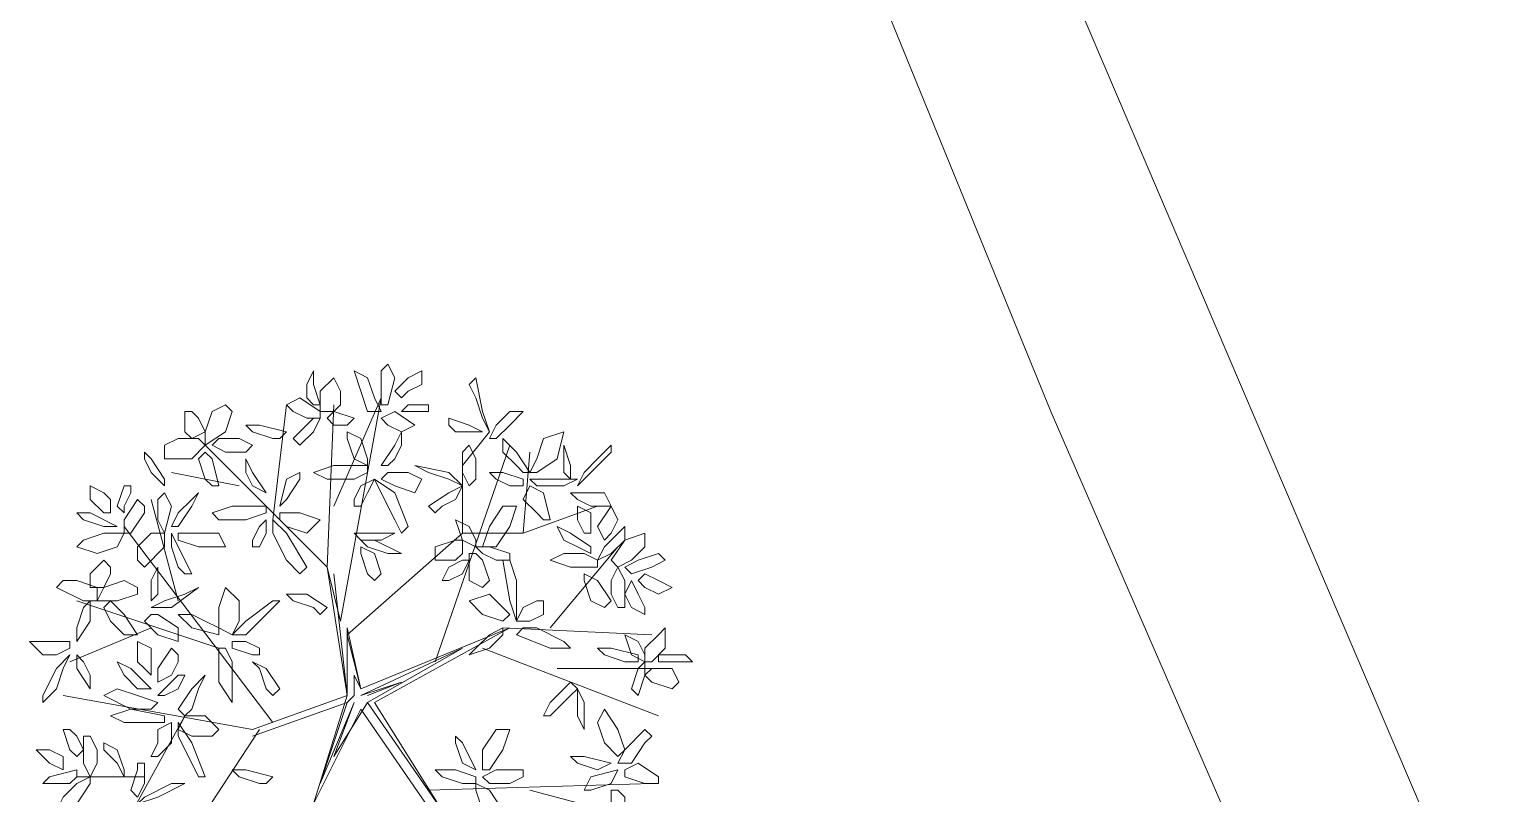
# Model space of a CAD drawing. Header units: millimetres. Extents: x 2364 to 2508, y 1551 to 1771.
# Drawn here: x 2413.43 to 2419.56, y 1624.56 to 1627.75 of the extents above; entities that cross this region are included whole.
import ezdxf

# ---------------------------------------------------------------- set-up
doc = ezdxf.new("R2010")
doc.units = ezdxf.units.MM
doc.layers.add('PDF_0', color=7, linetype='Continuous')
doc.layers.add('PDF_CVL_CUADCON_TIT', color=7, linetype='Continuous')

msp = doc.modelspace()

# ---------------------------------------------------------------- linework, layer by layer
at = {"layer": 'PDF_0', "lineweight": 9}
for points in [[(2414.8995, 1626.236), (2414.8995, 1626.3208), (2414.9277, 1626.349), (2414.956, 1626.2925), (2414.9277, 1626.1796), (2414.8995, 1626.1796)], [(2414.6171, 1626.1796), (2414.6453, 1626.1796), (2414.6171, 1626.2643), (2414.6171, 1626.3208), (2414.5888, 1626.2643), (2414.5888, 1626.2078)], [(2414.7018, 1626.1513), (2414.6453, 1626.1513), (2414.6453, 1626.236), (2414.7018, 1626.2925), (2414.73, 1626.236), (2414.73, 1626.1796)], [(2414.8995, 1626.1513), (2414.843, 1626.1513), (2414.8148, 1626.236), (2414.7865, 1626.3208), (2414.843, 1626.2925), (2414.8712, 1626.2078)], [(2414.9842, 1626.2078), (2414.956, 1626.236), (2415.0124, 1626.2925), (2415.0689, 1626.3208), (2415.0689, 1626.2643), (2415.0124, 1626.236)], [(2415.2948, 1626.2078), (2415.3231, 1626.1231), (2415.3513, 1626.0666), (2415.3231, 1626.1513), (2415.2948, 1626.2925), (2415.2666, 1626.2643)], [(2414.5888, 1626.1231), (2414.5324, 1626.1513), (2414.5041, 1626.1796), (2414.5606, 1626.2078), (2414.6453, 1626.1513), (2414.6453, 1626.1231)], [(2414.137, 1626.1231), (2414.1652, 1626.0666), (2414.1088, 1626.0384), (2414.0805, 1626.0666), (2414.0805, 1626.1513), (2414.1088, 1626.1513)], [(2414.25, 1626.1796), (2414.2782, 1626.1513), (2414.25, 1626.0666), (2414.1652, 1626.0101), (2414.1652, 1626.0666), (2414.1935, 1626.1513)], [(2414.7583, 1626.0948), (2414.7865, 1626.1231), (2414.7018, 1626.1513), (2414.6736, 1626.1231), (2414.7018, 1626.0948)], [(2414.9842, 1626.0666), (2415.0407, 1626.0948), (2414.956, 1626.1513), (2414.8995, 1626.1231), (2414.9277, 1626.0948)], [(2415.0689, 1626.1513), (2415.0124, 1626.1513), (2414.9842, 1626.1513), (2415.0124, 1626.1796), (2415.0972, 1626.1796), (2415.0972, 1626.1513)], [(2415.3513, 1626.0384), (2415.3796, 1626.0384), (2415.436, 1626.0948), (2415.4925, 1626.1513), (2415.436, 1626.1513), (2415.3796, 1626.0948)], [(2414.4476, 1626.0384), (2414.3629, 1626.0666), (2414.3347, 1626.0948), (2414.3912, 1626.0948), (2414.5041, 1626.0666), (2414.4759, 1626.0384)], [(2414.5606, 1626.0666), (2414.6171, 1626.1231), (2414.6453, 1626.1231), (2414.6171, 1626.0666), (2414.5606, 1626.0101), (2414.5324, 1626.0384)], [(2415.2101, 1626.0666), (2415.2666, 1626.0666), (2415.3231, 1626.0666), (2415.2666, 1626.0948), (2415.1819, 1626.1231), (2415.1819, 1626.0948)], [(2414.0523, 1626.0384), (2414.137, 1626.0384), (2414.1652, 1626.0101), (2414.1088, 1625.9536), (2413.9958, 1625.9536), (2413.9958, 1626.0101)], [(2414.1935, 1626.0101), (2414.2217, 1626.0384), (2414.3064, 1626.0384), (2414.3629, 1626.0101), (2414.3347, 1625.9819), (2414.25, 1625.9819)], [(2414.7865, 1625.9536), (2414.7583, 1626.0384), (2414.7583, 1626.0666), (2414.8148, 1626.0384), (2414.843, 1625.9536), (2414.843, 1625.9254)], [(2414.956, 1625.9536), (2414.9842, 1626.0101), (2414.9842, 1626.0666), (2414.956, 1626.0101), (2414.8995, 1625.9254), (2414.9277, 1625.9254)], [(2415.4643, 1625.9254), (2415.4078, 1625.9819), (2415.4078, 1626.0384), (2415.4643, 1625.9819), (2415.5207, 1625.8972), (2415.4925, 1625.8972)], [(2415.5207, 1625.8972), (2415.549, 1625.8972), (2415.6337, 1625.9536), (2415.6619, 1626.0666), (2415.5772, 1626.0384), (2415.549, 1625.9536)], [(2413.9393, 1625.8972), (2413.9111, 1625.9536), (2413.9111, 1625.9819), (2413.9393, 1625.9536), (2413.9958, 1625.8689), (2413.9958, 1625.8407)], [(2414.1652, 1625.8689), (2414.137, 1625.9536), (2414.1652, 1625.9819), (2414.1935, 1625.9536), (2414.2217, 1625.8407), (2414.1935, 1625.8407)], [(2414.3629, 1625.8407), (2414.4194, 1625.8124), (2414.3629, 1625.8972), (2414.3347, 1625.9536), (2414.3347, 1625.8972)], [(2415.2666, 1625.8407), (2415.2948, 1625.8689), (2415.2948, 1625.9536), (2415.2666, 1626.0101), (2415.2384, 1625.9819), (2415.2384, 1625.8972)], [(2415.6619, 1625.9536), (2415.6619, 1626.0101), (2415.6902, 1625.9254), (2415.6902, 1625.8689), (2415.6619, 1625.8972)], [(2415.8031, 1625.9536), (2415.7467, 1625.8972), (2415.7184, 1625.8407), (2415.7749, 1625.8972), (2415.8596, 1625.9819), (2415.8596, 1626.0101)], [(2414.5041, 1625.7842), (2414.4759, 1625.756), (2414.5041, 1625.8689), (2414.5606, 1625.8972), (2414.5606, 1625.8689)], [(2414.7865, 1625.8689), (2414.6736, 1625.8689), (2414.6171, 1625.8972), (2414.7018, 1625.9254), (2414.843, 1625.9254), (2414.843, 1625.8972)], [(2414.8995, 1625.8689), (2414.9277, 1625.8972), (2415.0124, 1625.8972), (2415.0689, 1625.8689), (2415.0407, 1625.8124), (2414.956, 1625.8407)], [(2415.0972, 1625.8972), (2415.0407, 1625.9254), (2415.1819, 1625.8972), (2415.2384, 1625.8407), (2415.1819, 1625.8689)], [(2415.436, 1625.8407), (2415.3796, 1625.8689), (2415.3513, 1625.8972), (2415.4078, 1625.8972), (2415.4925, 1625.8689), (2415.4925, 1625.8407)], [(2413.7699, 1625.7277), (2413.7417, 1625.7277), (2413.6852, 1625.7842), (2413.6852, 1625.8407), (2413.7417, 1625.8124), (2413.7699, 1625.7842)], [(2413.8546, 1625.8124), (2413.8264, 1625.756), (2413.8264, 1625.7277), (2413.7981, 1625.756), (2413.8264, 1625.8407), (2413.8546, 1625.8407)], [(2414.7865, 1625.756), (2414.8148, 1625.756), (2414.843, 1625.8124), (2414.8712, 1625.8689), (2414.8148, 1625.8407), (2414.7865, 1625.7842)], [(2414.956, 1625.6995), (2414.8995, 1625.8124), (2414.8712, 1625.8689), (2414.956, 1625.8124), (2415.0124, 1625.6712), (2414.9842, 1625.643)], [(2415.1536, 1625.756), (2415.2101, 1625.7842), (2415.2384, 1625.8407), (2415.1819, 1625.8124), (2415.0972, 1625.756), (2415.1254, 1625.7277)], [(2415.549, 1625.7277), (2415.4925, 1625.7842), (2415.5207, 1625.8407), (2415.5772, 1625.8124), (2415.6055, 1625.6995), (2415.5772, 1625.6995)], [(2415.6619, 1625.8407), (2415.7184, 1625.8689), (2415.5772, 1625.8689), (2415.5207, 1625.8689), (2415.549, 1625.8407)], [(2413.9111, 1625.7277), (2413.8546, 1625.643), (2413.8264, 1625.643), (2413.8264, 1625.6995), (2413.8829, 1625.7842), (2413.9111, 1625.756)], [(2413.9676, 1625.6995), (2413.9958, 1625.643), (2414.024, 1625.756), (2413.9958, 1625.8124), (2413.9676, 1625.7842)], [(2414.0523, 1625.7277), (2414.1088, 1625.7842), (2414.137, 1625.8124), (2414.1088, 1625.756), (2414.0523, 1625.6712), (2414.024, 1625.6712)], [(2415.6902, 1625.8124), (2415.7184, 1625.7842), (2415.7749, 1625.756), (2415.8596, 1625.756), (2415.8314, 1625.8124), (2415.7467, 1625.8124)], [(2413.7417, 1625.6712), (2413.6569, 1625.6995), (2413.6287, 1625.7277), (2413.6852, 1625.7277), (2413.7981, 1625.6712), (2413.7699, 1625.6712)], [(2414.3347, 1625.6995), (2414.2217, 1625.6995), (2414.1935, 1625.7277), (2414.2782, 1625.756), (2414.4194, 1625.756), (2414.4194, 1625.7277)], [(2414.4759, 1625.6995), (2414.4759, 1625.7277), (2414.5606, 1625.7277), (2414.6453, 1625.6995), (2414.5888, 1625.643), (2414.5041, 1625.6712)], [(2415.3231, 1625.5865), (2415.3796, 1625.5865), (2415.436, 1625.6712), (2415.4643, 1625.756), (2415.4078, 1625.756), (2415.3513, 1625.6712)], [(2415.7749, 1625.643), (2415.7467, 1625.643), (2415.7184, 1625.6995), (2415.7184, 1625.756), (2415.7749, 1625.7277), (2415.7749, 1625.6995)], [(2415.8879, 1625.6995), (2415.8596, 1625.756), (2415.8031, 1625.6712), (2415.8314, 1625.6148), (2415.8596, 1625.643)], [(2414.3629, 1625.5865), (2414.3912, 1625.5865), (2414.4194, 1625.643), (2414.4194, 1625.6995), (2414.3912, 1625.6712), (2414.3629, 1625.6148)], [(2414.5041, 1625.5301), (2414.4476, 1625.643), (2414.4476, 1625.6995), (2414.5041, 1625.643), (2414.5888, 1625.5018), (2414.5606, 1625.4736)], [(2415.2666, 1625.6712), (2415.2101, 1625.6995), (2415.2384, 1625.6148), (2415.2948, 1625.5865), (2415.2948, 1625.6148)], [(2415.7184, 1625.5865), (2415.6619, 1625.6148), (2415.6337, 1625.6712), (2415.6902, 1625.643), (2415.7749, 1625.5865), (2415.7749, 1625.5583)], [(2415.9161, 1625.6148), (2415.8596, 1625.5583), (2415.8031, 1625.5301), (2415.8314, 1625.5865), (2415.9161, 1625.6712), (2415.9161, 1625.643)], [(2413.8264, 1625.643), (2413.7981, 1625.5865), (2413.7134, 1625.5583), (2413.6287, 1625.5865), (2413.6569, 1625.6148), (2413.7417, 1625.643)], [(2413.8829, 1625.5865), (2413.9393, 1625.643), (2413.9958, 1625.643), (2413.9958, 1625.5865), (2413.9111, 1625.5018), (2413.8829, 1625.5301)], [(2414.0523, 1625.5018), (2414.024, 1625.5865), (2414.024, 1625.643), (2414.0523, 1625.5865), (2414.1088, 1625.4736), (2414.0805, 1625.4736)], [(2414.0523, 1625.643), (2414.0523, 1625.6148), (2414.137, 1625.5865), (2414.25, 1625.5865), (2414.2217, 1625.643), (2414.1088, 1625.643)], [(2414.8995, 1625.6148), (2414.956, 1625.643), (2414.843, 1625.643), (2414.7865, 1625.643), (2414.8148, 1625.6148)], [(2414.9277, 1625.5583), (2414.843, 1625.5865), (2414.8148, 1625.6148), (2414.8712, 1625.6148), (2414.9842, 1625.5583), (2414.956, 1625.5583)], [(2414.843, 1625.4736), (2414.8148, 1625.5583), (2414.8148, 1625.5865), (2414.8712, 1625.5583), (2414.8995, 1625.4736), (2414.8712, 1625.4453)], [(2415.2384, 1625.6148), (2415.2384, 1625.5583), (2415.2101, 1625.5301), (2415.1254, 1625.5301), (2415.1254, 1625.5865), (2415.2101, 1625.6148)], [(2415.3796, 1625.5301), (2415.3231, 1625.5583), (2415.2948, 1625.5865), (2415.3513, 1625.5865), (2415.436, 1625.5583), (2415.436, 1625.5301)], [(2415.8879, 1625.5018), (2415.8596, 1625.5301), (2415.9161, 1625.6148), (2416.0008, 1625.643), (2416.0008, 1625.5865), (2415.9443, 1625.5301)], [(2413.7699, 1625.4736), (2413.7417, 1625.4171), (2413.6852, 1625.4171), (2413.6852, 1625.4736), (2413.7417, 1625.5301), (2413.7699, 1625.5018)], [(2415.2666, 1625.5301), (2415.2384, 1625.5301), (2415.1819, 1625.5018), (2415.1536, 1625.4453), (2415.1819, 1625.4453), (2415.2384, 1625.4736)], [(2415.3231, 1625.5301), (2415.3513, 1625.4453), (2415.3231, 1625.4171), (2415.2666, 1625.4453), (2415.2666, 1625.5583), (2415.2948, 1625.5583)], [(2415.4643, 1625.4453), (2415.4643, 1625.3324), (2415.4643, 1625.2759), (2415.436, 1625.3606), (2415.4078, 1625.5301), (2415.436, 1625.5301)], [(2415.8031, 1625.5301), (2415.8031, 1625.5018), (2415.6902, 1625.5018), (2415.6055, 1625.5301), (2415.6619, 1625.5583), (2415.7467, 1625.5583)], [(2415.9726, 1625.5301), (2416.0573, 1625.5583), (2416.0855, 1625.5301), (2416.0291, 1625.5018), (2415.9443, 1625.4736), (2415.9161, 1625.5018)], [(2413.9393, 1625.4453), (2413.9676, 1625.5018), (2413.9676, 1625.3889), (2413.9393, 1625.3606), (2413.9393, 1625.3889)], [(2415.7749, 1625.3606), (2415.7467, 1625.4453), (2415.7467, 1625.4736), (2415.8031, 1625.4453), (2415.8596, 1625.3606), (2415.8314, 1625.3324)], [(2415.8596, 1625.3889), (2415.8596, 1625.4453), (2415.8879, 1625.5018), (2415.9161, 1625.4453), (2415.9161, 1625.3324), (2415.8879, 1625.3324)], [(2415.9726, 1625.4453), (2416.0008, 1625.4736), (2416.0573, 1625.4453), (2416.1138, 1625.4171), (2416.0573, 1625.3889), (2416.0008, 1625.4171)], [(2413.6287, 1625.4453), (2413.7134, 1625.4171), (2413.7134, 1625.3606), (2413.6569, 1625.3606), (2413.544, 1625.4171), (2413.5722, 1625.4453)], [(2413.8829, 1625.4171), (2413.8829, 1625.3889), (2413.7981, 1625.3606), (2413.7134, 1625.3606), (2413.7417, 1625.4171), (2413.8264, 1625.4453)], [(2414.0805, 1625.3889), (2414.137, 1625.4171), (2414.024, 1625.3324), (2413.9393, 1625.3324), (2413.9958, 1625.3606)], [(2414.2782, 1625.2194), (2414.2217, 1625.2477), (2414.2217, 1625.3324), (2414.25, 1625.4171), (2414.3064, 1625.3606), (2414.3064, 1625.2759)], [(2415.9443, 1625.3324), (2415.9161, 1625.3889), (2415.9443, 1625.4453), (2415.9726, 1625.3889), (2416.0008, 1625.3324), (2416.0008, 1625.3041)], [(2413.6287, 1625.2477), (2413.6287, 1625.1912), (2413.6852, 1625.2759), (2413.6852, 1625.3606), (2413.6569, 1625.3324)], [(2413.7417, 1625.3324), (2413.7699, 1625.3606), (2413.8264, 1625.3041), (2413.8829, 1625.2194), (2413.8264, 1625.2194), (2413.7699, 1625.2759)], [(2414.4194, 1625.3041), (2414.3347, 1625.2194), (2414.2782, 1625.2194), (2414.3347, 1625.2759), (2414.4476, 1625.3606), (2414.4759, 1625.3606)], [(2414.6171, 1625.3324), (2414.5324, 1625.3606), (2414.5041, 1625.3889), (2414.5888, 1625.3889), (2414.6736, 1625.3324), (2414.6453, 1625.3041)], [(2415.436, 1625.3041), (2415.4078, 1625.2759), (2415.3231, 1625.3041), (2415.2666, 1625.3606), (2415.3513, 1625.3889), (2415.4078, 1625.3324)], [(2415.5772, 1625.3606), (2415.549, 1625.3606), (2415.4925, 1625.3324), (2415.4643, 1625.2759), (2415.5207, 1625.2759), (2415.5772, 1625.3041)], [(2413.9393, 1625.3041), (2413.9111, 1625.2759), (2413.9676, 1625.2194), (2414.0523, 1625.1912), (2414.0523, 1625.2477), (2413.9676, 1625.3041)], [(2414.1652, 1625.2759), (2414.1088, 1625.3041), (2414.0523, 1625.3041), (2414.1088, 1625.2477), (2414.2217, 1625.2194), (2414.2217, 1625.2477)], [(2415.3513, 1625.2194), (2415.2948, 1625.1629), (2415.2666, 1625.1347), (2415.3513, 1625.1629), (2415.4078, 1625.2194), (2415.4078, 1625.2477)], [(2415.549, 1625.2477), (2415.6619, 1625.1912), (2415.6902, 1625.1629), (2415.6055, 1625.1629), (2415.4643, 1625.2194), (2415.4925, 1625.2477)], [(2415.9726, 1625.1912), (2415.9161, 1625.2194), (2415.9443, 1625.1347), (2416.0008, 1625.1065), (2416.0008, 1625.1347)], [(2416.0008, 1625.1629), (2416.0573, 1625.2194), (2416.0855, 1625.2477), (2416.0855, 1625.1629), (2416.0291, 1625.1065), (2416.0008, 1625.1065)], [(2413.6005, 1625.1629), (2413.6005, 1625.1912), (2413.5157, 1625.1912), (2413.431, 1625.1912), (2413.4875, 1625.1347), (2413.544, 1625.1347)], [(2413.9393, 1625.05), (2413.9111, 1625.0782), (2413.8829, 1625.1065), (2413.8829, 1625.1912), (2413.9393, 1625.1629), (2413.9393, 1625.1065)], [(2414.0523, 1625.1065), (2414.024, 1625.05), (2413.9676, 1625.0217), (2413.9676, 1625.0782), (2414.024, 1625.1629), (2414.0523, 1625.1347)], [(2414.2782, 1625.1065), (2414.2782, 1624.9935), (2414.2782, 1624.937), (2414.2217, 1625.0217), (2414.2217, 1625.1629), (2414.25, 1625.1629)], [(2414.3912, 1625.1347), (2414.3912, 1625.1629), (2414.3347, 1625.1912), (2414.2782, 1625.1912), (2414.2782, 1625.1629), (2414.3629, 1625.1347)], [(2415.9161, 1625.1065), (2415.8314, 1625.1347), (2415.8031, 1625.1629), (2415.8596, 1625.1629), (2415.9726, 1625.1347), (2415.9726, 1625.1065)], [(2413.544, 1624.9935), (2413.5722, 1625.0782), (2413.6005, 1625.1347), (2413.544, 1625.0782), (2413.4875, 1624.9653), (2413.4875, 1624.937)], [(2413.6852, 1625.05), (2413.6852, 1624.9935), (2413.6287, 1625.0782), (2413.6287, 1625.1347), (2413.6569, 1625.1065)], [(2413.8829, 1624.9935), (2413.8264, 1625.05), (2413.7981, 1625.1065), (2413.8546, 1625.0782), (2413.9393, 1624.9935), (2413.9111, 1624.9935)], [(2414.4194, 1624.9935), (2414.3912, 1625.0782), (2414.3629, 1625.1065), (2414.4194, 1625.0782), (2414.4759, 1624.9935), (2414.4476, 1624.9653)], [(2415.9443, 1624.9935), (2415.9726, 1624.9653), (2416.0008, 1625.05), (2416.0008, 1625.1065), (2415.9726, 1625.0782)], [(2416.0573, 1625.1347), (2416.0573, 1625.1065), (2416.142, 1625.1065), (2416.1985, 1625.1065), (2416.1703, 1625.1347), (2416.0855, 1625.1347)], [(2414.0523, 1624.9935), (2413.9958, 1624.9653), (2413.9676, 1624.9653), (2413.9958, 1624.9935), (2414.0523, 1625.05), (2414.0805, 1625.05)], [(2414.1088, 1624.9088), (2414.137, 1624.9935), (2414.1652, 1625.05), (2414.1088, 1624.9935), (2414.0523, 1624.9088), (2414.0805, 1624.8805)], [(2416.0008, 1625.05), (2416.0291, 1625.0782), (2416.1138, 1625.0782), (2416.142, 1625.0217), (2416.1138, 1624.9935), (2416.0291, 1625.0217)], [(2413.9676, 1624.937), (2413.9393, 1624.9088), (2413.8546, 1624.9088), (2413.7417, 1624.9653), (2413.7981, 1624.9935), (2413.8829, 1624.9653)], [(2415.6902, 1624.9653), (2415.6055, 1624.8805), (2415.5772, 1624.8805), (2415.6055, 1624.937), (2415.6902, 1625.0217), (2415.7184, 1624.9935)], [(2415.7467, 1624.937), (2415.7184, 1624.9935), (2415.7184, 1624.8805), (2415.7467, 1624.8241), (2415.7467, 1624.8523)], [(2413.9393, 1624.8523), (2413.8264, 1624.8523), (2413.7699, 1624.8805), (2413.8546, 1624.9088), (2413.9958, 1624.8805), (2413.9958, 1624.8523)], [(2413.9393, 1624.7111), (2413.9676, 1624.7111), (2414.024, 1624.7676), (2414.024, 1624.8523), (2413.9676, 1624.8241), (2413.9676, 1624.7676)], [(2414.0523, 1624.8241), (2414.0805, 1624.8805), (2414.1652, 1624.8805), (2414.2217, 1624.8241), (2414.1935, 1624.7958), (2414.1088, 1624.7958)], [(2414.1088, 1624.6829), (2414.0523, 1624.7958), (2414.0523, 1624.8523), (2414.1088, 1624.7676), (2414.1652, 1624.6264), (2414.137, 1624.6264)], [(2415.8879, 1624.7111), (2415.9161, 1624.7393), (2415.8879, 1624.8241), (2415.8314, 1624.9088), (2415.8031, 1624.8523), (2415.8314, 1624.7676)], [(2413.6287, 1624.7958), (2413.6569, 1624.7393), (2413.6287, 1624.7111), (2413.6005, 1624.7393), (2413.5722, 1624.8241), (2413.6005, 1624.8241)], [(2413.7134, 1624.7393), (2413.7134, 1624.6829), (2413.6852, 1624.6264), (2413.6569, 1624.6829), (2413.6569, 1624.7958), (2413.6852, 1624.7958)], [(2415.2384, 1624.6829), (2415.2948, 1624.6546), (2415.2384, 1624.7676), (2415.2101, 1624.7958), (2415.2101, 1624.7676)], [(2415.3231, 1624.6546), (2415.3513, 1624.6546), (2415.4078, 1624.7393), (2415.436, 1624.8241), (2415.3796, 1624.8241), (2415.3231, 1624.7393)], [(2416.0008, 1624.7676), (2415.9443, 1624.6829), (2415.8879, 1624.6829), (2415.9161, 1624.7393), (2416.0008, 1624.8241), (2416.0291, 1624.7958)], [(2413.5722, 1624.6829), (2413.5722, 1624.6546), (2413.5157, 1624.6829), (2413.4593, 1624.7393), (2413.5157, 1624.7393), (2413.5722, 1624.7111)], [(2413.7981, 1624.6829), (2413.7417, 1624.7393), (2413.7417, 1624.7676), (2413.7981, 1624.7393), (2413.8264, 1624.6546), (2413.8264, 1624.6264)], [(2413.8829, 1624.6546), (2413.8546, 1624.5699), (2413.8829, 1624.5417), (2413.9111, 1624.5981), (2413.9111, 1624.6829), (2413.8829, 1624.6829)], [(2415.8031, 1624.6546), (2415.8596, 1624.6829), (2415.7467, 1624.7111), (2415.6902, 1624.7111), (2415.7184, 1624.6829)], [(2416.0008, 1624.5981), (2415.9161, 1624.6264), (2415.9161, 1624.6546), (2415.9726, 1624.6829), (2416.0573, 1624.6264), (2416.0573, 1624.5981)], [(2413.6005, 1624.5981), (2413.5157, 1624.5981), (2413.4875, 1624.5981), (2413.5157, 1624.6264), (2413.6287, 1624.6546), (2413.6287, 1624.6264)], [(2413.6852, 1624.6264), (2413.6852, 1624.5981), (2413.6287, 1624.5134), (2413.544, 1624.4852), (2413.5722, 1624.5417), (2413.6287, 1624.5981)], [(2414.3912, 1624.5981), (2414.3064, 1624.6264), (2414.2782, 1624.6546), (2414.3347, 1624.6546), (2414.4476, 1624.6264), (2414.4194, 1624.5981)], [(2415.2384, 1624.5981), (2415.1536, 1624.6264), (2415.1254, 1624.6546), (2415.2101, 1624.6546), (2415.2948, 1624.6264), (2415.2948, 1624.5981)], [(2415.436, 1624.5981), (2415.3513, 1624.5981), (2415.3231, 1624.6264), (2415.3796, 1624.6546), (2415.4925, 1624.6546), (2415.4925, 1624.6264)], [(2415.8596, 1624.5981), (2415.8879, 1624.6546), (2415.7749, 1624.6264), (2415.7467, 1624.5699), (2415.7749, 1624.5699)], [(2414.024, 1624.5981), (2414.0805, 1624.5981), (2413.9676, 1624.5417), (2413.8829, 1624.5134), (2413.9111, 1624.5417)], [(2415.3231, 1624.4852), (2415.2948, 1624.5699), (2415.2948, 1624.5981), (2415.3513, 1624.5699), (2415.4078, 1624.4852), (2415.3796, 1624.4569)], [(2415.9161, 1624.5417), (2415.9161, 1624.4852), (2415.8879, 1624.4287), (2415.8596, 1624.4852), (2415.8596, 1624.5699), (2415.8879, 1624.5699)]]:
    msp.add_lwpolyline(points, close=True, dxfattribs=at)
for points in [[(2414.7018, 1625.756), (2414.8995, 1626.2078), (2414.73, 1625.2759), (2414.6736, 1625.5018), (2414.7018, 1626.1796)], [(2414.4476, 1625.6995), (2414.5041, 1626.1796)], [(2415.5207, 1625.9819), (2415.4925, 1625.643), (2415.2384, 1625.643), (2415.2384, 1625.9254), (2415.3513, 1626.0666)], [(2414.7583, 1624.9653), (2414.6736, 1625.5018), (2414.1652, 1626.0101)], [(2415.1254, 1625.1065), (2415.436, 1626.0101)], [(2414.3064, 1625.8407), (2414.024, 1625.8972)], [(2414.0523, 1625.3606), (2413.9393, 1625.7842)], [(2415.4925, 1625.643), (2415.8031, 1625.756)], [(2414.4476, 1624.8523), (2413.8264, 1625.6712)], [(2415.2384, 1625.643), (2414.7583, 1625.2194), (2414.8148, 1624.9935), (2415.436, 1625.2477), (2414.8712, 1624.937), (2415.1536, 1624.4852), (2415.3513, 1624.4287)], [(2415.6055, 1625.2477), (2415.8879, 1625.5865)], [(2414.7018, 1625.4736), (2414.7583, 1624.9653), (2414.7583, 1625.2477), (2414.8148, 1624.9935), (2414.7865, 1625.05), (2414.7865, 1624.9653), (2414.7583, 1624.937), (2414.6453, 1624.5981), (2414.7865, 1624.937), (2414.7018, 1624.7111), (2414.843, 1624.937), (2415.2384, 1625.1629), (2414.8148, 1624.9653), (2414.9842, 1625.0217), (2414.843, 1624.9653)], [(2414.2217, 1625.1629), (2413.6287, 1625.3606)], [(2413.9393, 1625.2477), (2413.6005, 1625.1065)], [(2415.4078, 1625.2477), (2416.0291, 1625.2194)], [(2415.3231, 1625.1629), (2416.0573, 1624.8805)], [(2415.6337, 1625.0782), (2416.0573, 1625.0782)], [(2415.7467, 1624.1181), (2415.4925, 1624.1745), (2415.3513, 1624.4287), (2415.1254, 1624.4569), (2414.8148, 1624.9088), (2414.6171, 1624.5134), (2414.7583, 1624.9653), (2414.3629, 1624.8241), (2413.5722, 1624.9653)], [(2414.7583, 1624.937), (2414.3629, 1624.7958)], [(2414.843, 1624.937), (2415.1536, 1624.4852), (2414.843, 1624.937)], [(2414.0805, 1624.8805), (2413.7699, 1624.3157)], [(2414.3912, 1624.8241), (2413.9111, 1624.0898)], [(2413.9111, 1624.6264), (2413.6287, 1624.6264)], [(2415.0972, 1624.5699), (2416.0291, 1624.5981)], [(2415.5207, 1624.5699), (2415.9443, 1624.4569)]]:
    msp.add_lwpolyline(points, dxfattribs=at)
at = {"layer": 'PDF_CVL_CUADCON_TIT', "lineweight": 9}
msp.add_lwpolyline([(2414.7583, 1633.296), (2415.3796, 1631.8275), (2417.6952, 1626.1513), (2420.0391, 1620.7576), (2422.0159, 1616.1262), (2422.5242, 1616.3522), (2421.7335, 1617.9053), (2421.1969, 1618.9785), (2420.858, 1618.8373), (2420.3497, 1619.9951), (2420.9145, 1620.221), (2421.0557, 1620.2492), (2415.3513, 1633.6066)], dxfattribs=at)

doc.saveas('drawing.dxf')
